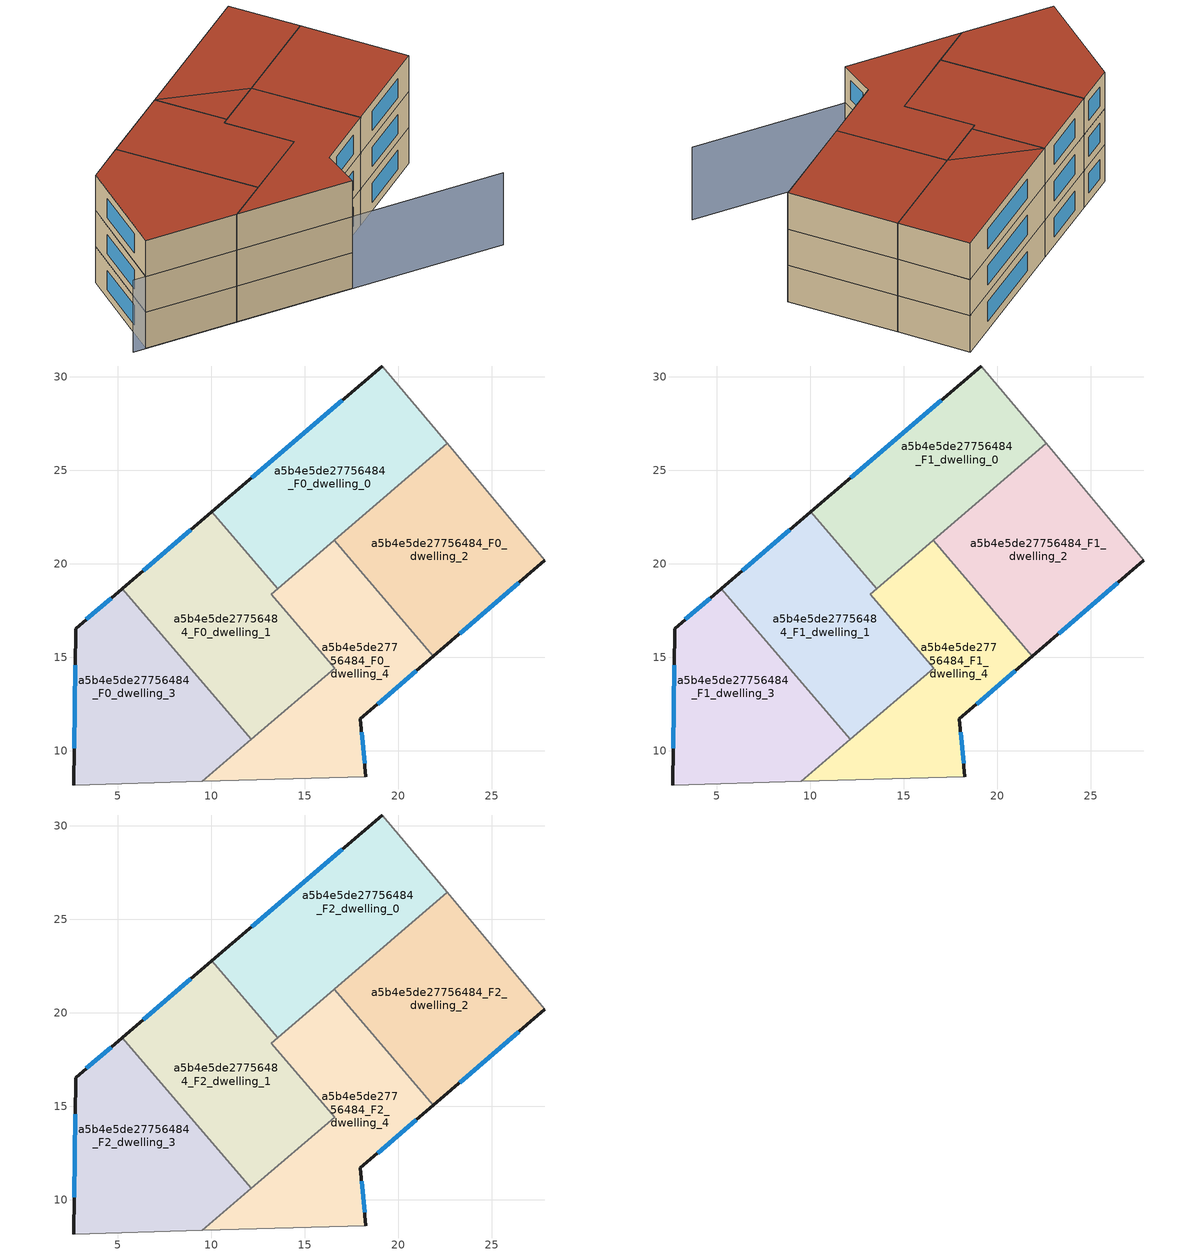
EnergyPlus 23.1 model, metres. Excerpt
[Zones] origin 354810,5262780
a5b4e5de27756484_F0_dwelling_0
 floor ground (EU_floor_Construction): 19.15,30.58 22.62,26.44 13.54,18.67 10.03,22.77 z0
 wall outside (EU_wall_Construction): 19.15,30.58 10.03,22.77 z0:3
 wall adiabatic (EU_wall_Construction): 22.62,26.44 19.15,30.58 z0:3
 wall to a5b4e5de27756484_F0_dwelling_1 (EU_wall_Construction): 10.03,22.77 13.54,18.67 z0:3
 wall to a5b4e5de27756484_F0_dwelling_2 (EU_wall_Construction): 16.56,21.26 22.62,26.44 z0:3
 wall to a5b4e5de27756484_F0_dwelling_4 (EU_wall_Construction): 13.54,18.67 16.56,21.26 z0:3
 window (EU_Window_Construction): 17.01,28.75 12.17,24.61 z0.7:2.3
a5b4e5de27756484_F0_dwelling_1
 floor ground (EU_floor_Construction): 13.54,18.67 13.19,18.38 16.59,14.41 12.14,10.6 5.24,18.67 10.03,22.77 z0
 wall outside (EU_wall_Construction): 10.03,22.77 5.24,18.67 z0:3
 wall to a5b4e5de27756484_F0_dwelling_4 (EU_wall_Construction): 12.14,10.6 16.59,14.41 13.19,18.38 13.54,18.67 z0:3
 wall to a5b4e5de27756484_F0_dwelling_3 (EU_wall_Construction): 5.24,18.67 12.14,10.6 z0:3
 window (EU_Window_Construction): 8.91,21.81 6.36,19.63 z0.7:2.3
a5b4e5de27756484_F0_dwelling_2
 floor ground (EU_floor_Construction): 22.62,26.44 27.85,20.19 21.88,15.06 16.56,21.26 z0
 wall outside (EU_wall_Construction): 21.88,15.06 27.85,20.19 z0:3
 wall adiabatic (EU_wall_Construction): 27.85,20.19 22.62,26.44 z0:3
 wall to a5b4e5de27756484_F0_dwelling_4 (EU_wall_Construction): 16.56,21.26 21.88,15.06 z0:3
 window (EU_Window_Construction): 23.28,16.26 26.44,18.99 z0.7:2.3
a5b4e5de27756484_F0_dwelling_3
 floor ground (EU_floor_Construction): 5.24,18.67 12.14,10.6 9.52,8.36 2.63,8.16 2.73,16.52 z0
 wall outside (EU_wall_Construction): 5.24,18.67 2.73,16.52 2.63,8.16 z0:3
 wall adiabatic (EU_wall_Construction): 2.63,8.16 9.52,8.36 z0:3
 wall to a5b4e5de27756484_F0_dwelling_4 (EU_wall_Construction): 9.52,8.36 12.14,10.6 z0:3
 window (EU_Window_Construction): 4.65,18.16 3.32,17.03 / 2.71,14.56 2.65,10.13 z0.7:2.3
a5b4e5de27756484_F0_dwelling_4
 floor ground (EU_floor_Construction): 16.56,21.26 21.88,15.06 17.98,11.71 18.27,8.61 9.52,8.36 16.59,14.41 13.19,18.38 z0
 wall outside (EU_wall_Construction): 18.27,8.61 17.98,11.71 21.88,15.06 z0:3
 wall adiabatic (EU_wall_Construction): 9.52,8.36 18.27,8.61 z0:3
 window (EU_Window_Construction): 18.89,12.49 20.96,14.27 / 18.2,9.34 18.04,10.98 z0.7:2.3
a5b4e5de27756484_F1_dwelling_0
 floor to a5b4e5de27756484_F0_dwelling_0 (EU_floor_Construction): 16.56,21.26 13.54,18.67 10.03,22.77 z3; 19.15,30.58 22.62,26.44 16.56,21.26 10.03,22.77 z3
 wall outside (EU_wall_Construction): 19.15,30.58 10.03,22.77 z3:6
 wall adiabatic (EU_wall_Construction): 22.62,26.44 19.15,30.58 z3:6
 wall to a5b4e5de27756484_F1_dwelling_1 (EU_wall_Construction): 10.03,22.77 13.54,18.67 z3:6
 wall to a5b4e5de27756484_F1_dwelling_2 (EU_wall_Construction): 16.56,21.26 22.62,26.44 z3:6
 wall to a5b4e5de27756484_F1_dwelling_4 (EU_wall_Construction): 13.54,18.67 16.56,21.26 z3:6
 window (EU_Window_Construction): 17.01,28.75 12.17,24.61 z3.7:5.3
a5b4e5de27756484_F1_dwelling_1
 floor to a5b4e5de27756484_F0_dwelling_1 (EU_floor_Construction): 13.54,18.67 13.19,18.38 16.59,14.41 12.14,10.6 5.24,18.67 10.03,22.77 z3
 wall outside (EU_wall_Construction): 10.03,22.77 5.24,18.67 z3:6
 wall to a5b4e5de27756484_F1_dwelling_4 (EU_wall_Construction): 12.14,10.6 16.59,14.41 13.19,18.38 13.54,18.67 z3:6
 wall to a5b4e5de27756484_F1_dwelling_3 (EU_wall_Construction): 5.24,18.67 12.14,10.6 z3:6
 window (EU_Window_Construction): 8.91,21.81 6.36,19.63 z3.7:5.3
a5b4e5de27756484_F1_dwelling_2
 floor to a5b4e5de27756484_F0_dwelling_2 (EU_floor_Construction): 22.62,26.44 27.85,20.19 21.88,15.06 16.56,21.26 z3
 wall outside (EU_wall_Construction): 21.88,15.06 27.85,20.19 z3:6
 wall adiabatic (EU_wall_Construction): 27.85,20.19 22.62,26.44 z3:6
 wall to a5b4e5de27756484_F1_dwelling_4 (EU_wall_Construction): 16.56,21.26 21.88,15.06 z3:6
 window (EU_Window_Construction): 23.28,16.26 26.44,18.99 z3.7:5.3
a5b4e5de27756484_F1_dwelling_3
 floor to a5b4e5de27756484_F0_dwelling_3 (EU_floor_Construction): 5.24,18.67 12.14,10.6 9.52,8.36 2.63,8.16 2.73,16.52 z3
 wall outside (EU_wall_Construction): 5.24,18.67 2.73,16.52 2.63,8.16 z3:6
 wall adiabatic (EU_wall_Construction): 2.63,8.16 9.52,8.36 z3:6
 wall to a5b4e5de27756484_F1_dwelling_4 (EU_wall_Construction): 9.52,8.36 12.14,10.6 z3:6
 window (EU_Window_Construction): 4.65,18.16 3.32,17.03 / 2.71,14.56 2.65,10.13 z3.7:5.3
a5b4e5de27756484_F1_dwelling_4
 floor to a5b4e5de27756484_F0_dwelling_4 (EU_floor_Construction): 16.56,21.26 21.88,15.06 17.98,11.71 18.27,8.61 9.52,8.36 16.59,14.41 13.19,18.38 z3
 wall outside (EU_wall_Construction): 18.27,8.61 17.98,11.71 21.88,15.06 z3:6
 wall adiabatic (EU_wall_Construction): 9.52,8.36 18.27,8.61 z3:6
 window (EU_Window_Construction): 18.89,12.49 20.96,14.27 / 18.2,9.34 18.04,10.98 z3.7:5.3
a5b4e5de27756484_F2_dwelling_0
 floor to a5b4e5de27756484_F1_dwelling_0 (EU_floor_Construction): 16.56,21.26 13.54,18.67 10.03,22.77 z6; 19.15,30.58 22.62,26.44 16.56,21.26 10.03,22.77 z6
 wall outside (EU_wall_Construction): 19.15,30.58 10.03,22.77 z6:9
 wall adiabatic (EU_wall_Construction): 22.62,26.44 19.15,30.58 z6:9
 wall to a5b4e5de27756484_F2_dwelling_1 (EU_wall_Construction): 10.03,22.77 13.54,18.67 z6:9
 wall to a5b4e5de27756484_F2_dwelling_2 (EU_wall_Construction): 16.56,21.26 22.62,26.44 z6:9
 wall to a5b4e5de27756484_F2_dwelling_4 (EU_wall_Construction): 13.54,18.67 16.56,21.26 z6:9
 window (EU_Window_Construction): 17.01,28.75 12.17,24.61 z6.7:8.3
 roof outside (EU_roof_Construction): 22.62,26.44 19.15,30.58 10.03,22.77 16.56,21.26 z9; 16.56,21.26 10.03,22.77 13.54,18.67 z9
a5b4e5de27756484_F2_dwelling_1
 floor to a5b4e5de27756484_F1_dwelling_1 (EU_floor_Construction): 13.54,18.67 13.19,18.38 16.59,14.41 12.14,10.6 5.24,18.67 10.03,22.77 z6
 wall outside (EU_wall_Construction): 10.03,22.77 5.24,18.67 z6:9
 wall to a5b4e5de27756484_F2_dwelling_4 (EU_wall_Construction): 12.14,10.6 16.59,14.41 13.19,18.38 13.54,18.67 z6:9
 wall to a5b4e5de27756484_F2_dwelling_3 (EU_wall_Construction): 5.24,18.67 12.14,10.6 z6:9
 window (EU_Window_Construction): 8.91,21.81 6.36,19.63 z6.7:8.3
 roof outside (EU_roof_Construction): 16.59,14.41 13.19,18.38 13.54,18.67 10.03,22.77 5.24,18.67 12.14,10.6 z9
a5b4e5de27756484_F2_dwelling_2
 floor to a5b4e5de27756484_F1_dwelling_2 (EU_floor_Construction): 22.62,26.44 27.85,20.19 21.88,15.06 16.56,21.26 z6
 wall outside (EU_wall_Construction): 21.88,15.06 27.85,20.19 z6:9
 wall adiabatic (EU_wall_Construction): 27.85,20.19 22.62,26.44 z6:9
 wall to a5b4e5de27756484_F2_dwelling_4 (EU_wall_Construction): 16.56,21.26 21.88,15.06 z6:9
 window (EU_Window_Construction): 23.28,16.26 26.44,18.99 z6.7:8.3
 roof outside (EU_roof_Construction): 27.85,20.19 22.62,26.44 16.56,21.26 21.88,15.06 z9
a5b4e5de27756484_F2_dwelling_3
 floor to a5b4e5de27756484_F1_dwelling_3 (EU_floor_Construction): 5.24,18.67 12.14,10.6 9.52,8.36 2.63,8.16 2.73,16.52 z6
 wall outside (EU_wall_Construction): 5.24,18.67 2.73,16.52 2.63,8.16 z6:9
 wall adiabatic (EU_wall_Construction): 2.63,8.16 9.52,8.36 z6:9
 wall to a5b4e5de27756484_F2_dwelling_4 (EU_wall_Construction): 9.52,8.36 12.14,10.6 z6:9
 window (EU_Window_Construction): 4.65,18.16 3.32,17.03 / 2.71,14.56 2.65,10.13 z6.7:8.3
 roof outside (EU_roof_Construction): 12.14,10.6 5.24,18.67 2.73,16.52 2.63,8.16 9.52,8.36 z9
a5b4e5de27756484_F2_dwelling_4
 floor to a5b4e5de27756484_F1_dwelling_4 (EU_floor_Construction): 16.56,21.26 21.88,15.06 17.98,11.71 18.27,8.61 9.52,8.36 16.59,14.41 13.19,18.38 z6
 wall outside (EU_wall_Construction): 18.27,8.61 17.98,11.71 21.88,15.06 z6:9
 wall adiabatic (EU_wall_Construction): 9.52,8.36 18.27,8.61 z6:9
 window (EU_Window_Construction): 18.89,12.49 20.96,14.27 / 18.2,9.34 18.04,10.98 z6.7:8.3
 roof outside (EU_roof_Construction): 18.27,8.61 17.98,11.71 21.88,15.06 16.56,21.26 13.19,18.38 16.59,14.41 9.52,8.36 z9
shading: 1.68,8.14 29.72,8.93 z0:6
[Building]
EU S2 Campaign: North Axis=0; Terrain=City; Solar Distribution=FullExterior
[Site:Location]
Budapest.Ferenc.Liszt.Intl.AP: Latitude=47.437; Longitude=19.256; Time Zone=1; Elevation=185
[SizingPeriod:WeatherFileDays]
AnnualSizingPeriod: Begin Month=1; Begin Day of Month=1; End Month=12; End Day of Month=31; Day of Week for Start Day=Monday; Use Weather File Daylight Saving Period=No; Use Weather File Rain and Snow Indicators=No
[MATERIAL]
EU_InternalMass_Material: Roughness=MediumRough; Thickness=0.1; Conductivity=1; Density=1800; Specific Heat=900; Thermal Absorptance=0.9; Solar Absorptance=0.7; Visible Absorptance=0.7
[MATERIAL:NOMASS] Roughness=MediumRough; Thermal Absorptance=0.9; Solar Absorptance=0.7; Visible Absorptance=0.7
Name | Thermal Resistance
EU_wall_NoMass | 0.832559
EU_roof_NoMass | 1.39638
EU_floor_NoMass | 0.872794
[WINDOWMATERIAL:SIMPLEGLAZINGSYSTEM]
EU_Window_SimpleGlazing: UFactor=2.79869; Solar Heat Gain Coefficient=0.75; Visible Transmittance=0.75
[CONSTRUCTION]
EU_wall_Construction: EU_wall_NoMass
EU_roof_Construction: EU_roof_NoMass
EU_floor_Construction: EU_floor_NoMass
EU_Window_Construction: EU_Window_SimpleGlazing
EU_InternalMass_Construction: EU_InternalMass_Material
[ZONE] Type=1; Multiplier=1; Ceiling Height=autocalculate; Floor Area=autocalculate; Part of Total Floor Area=Yes
Name | Volume
a5b4e5de27756484_F0_dwelling_0; a5b4e5de27756484_F1_dwelling_0; a5b4e5de27756484_F2_dwelling_0 | 193.904
a5b4e5de27756484_F0_dwelling_1 | 193.868
a5b4e5de27756484_F1_dwelling_1; a5b4e5de27756484_F2_dwelling_1 | 193.869
a5b4e5de27756484_F0_dwelling_2; a5b4e5de27756484_F1_dwelling_2; a5b4e5de27756484_F2_dwelling_2 | 193.856
a5b4e5de27756484_F0_dwelling_3 | 193.882
a5b4e5de27756484_F1_dwelling_3; a5b4e5de27756484_F2_dwelling_3 | 193.883
a5b4e5de27756484_F0_dwelling_4; a5b4e5de27756484_F1_dwelling_4; a5b4e5de27756484_F2_dwelling_4 | 193.863
[INTERNALMASS] Construction=EU_InternalMass_Construction
Name | Zone or ZoneList | Surface Area
a5b4e5de27756484_F0_dwelling_0_EU_InternalMass | a5b4e5de27756484_F0_dwelling_0 | 64.6356
a5b4e5de27756484_F0_dwelling_1_EU_InternalMass | a5b4e5de27756484_F0_dwelling_1 | 64.623
a5b4e5de27756484_F0_dwelling_2_EU_InternalMass | a5b4e5de27756484_F0_dwelling_2 | 64.6206
a5b4e5de27756484_F0_dwelling_3_EU_InternalMass | a5b4e5de27756484_F0_dwelling_3 | 64.6299
a5b4e5de27756484_F0_dwelling_4_EU_InternalMass | a5b4e5de27756484_F0_dwelling_4 | 64.6216
a5b4e5de27756484_F1_dwelling_0_EU_InternalMass | a5b4e5de27756484_F1_dwelling_0 | 64.6356
a5b4e5de27756484_F1_dwelling_1_EU_InternalMass | a5b4e5de27756484_F1_dwelling_1 | 64.623
a5b4e5de27756484_F1_dwelling_2_EU_InternalMass | a5b4e5de27756484_F1_dwelling_2 | 64.6206
a5b4e5de27756484_F1_dwelling_3_EU_InternalMass | a5b4e5de27756484_F1_dwelling_3 | 64.6299
a5b4e5de27756484_F1_dwelling_4_EU_InternalMass | a5b4e5de27756484_F1_dwelling_4 | 64.6216
a5b4e5de27756484_F2_dwelling_0_EU_InternalMass | a5b4e5de27756484_F2_dwelling_0 | 64.6356
a5b4e5de27756484_F2_dwelling_1_EU_InternalMass | a5b4e5de27756484_F2_dwelling_1 | 64.623
a5b4e5de27756484_F2_dwelling_2_EU_InternalMass | a5b4e5de27756484_F2_dwelling_2 | 64.6206
a5b4e5de27756484_F2_dwelling_3_EU_InternalMass | a5b4e5de27756484_F2_dwelling_3 | 64.6299
a5b4e5de27756484_F2_dwelling_4_EU_InternalMass | a5b4e5de27756484_F2_dwelling_4 | 64.6216
[OTHEREQUIPMENT] Fuel Type=Electricity; Design Level Calculation Method=Watts/Area; Power per Zone Floor Area=1; Fraction Latent=0; Fraction Radiant=0; Fraction Lost=0; Carbon Dioxide Generation Rate=0; EndUse Subcategory=EU_Step8_InternalGains
Name | Zone or ZoneList or Space or SpaceList | Schedule
EU_Step8_InternalGain_a5b4e5de27756484_F0_dwelling_0_f000 | a5b4e5de27756484_F0_dwelling_0 | EU_Step8_GainSchedule_a5b4e5de27756484_F0_dwelling_0_f000
EU_Step8_InternalGain_a5b4e5de27756484_F0_dwelling_1_f000 | a5b4e5de27756484_F0_dwelling_1 | EU_Step8_GainSchedule_a5b4e5de27756484_F0_dwelling_1_f000
EU_Step8_InternalGain_a5b4e5de27756484_F0_dwelling_2_f000 | a5b4e5de27756484_F0_dwelling_2 | EU_Step8_GainSchedule_a5b4e5de27756484_F0_dwelling_2_f000
EU_Step8_InternalGain_a5b4e5de27756484_F0_dwelling_3_f000 | a5b4e5de27756484_F0_dwelling_3 | EU_Step8_GainSchedule_a5b4e5de27756484_F0_dwelling_3_f000
EU_Step8_InternalGain_a5b4e5de27756484_F0_dwelling_4_f000 | a5b4e5de27756484_F0_dwelling_4 | EU_Step8_GainSchedule_a5b4e5de27756484_F0_dwelling_4_f000
EU_Step8_InternalGain_a5b4e5de27756484_F1_dwelling_0_f000 | a5b4e5de27756484_F1_dwelling_0 | EU_Step8_GainSchedule_a5b4e5de27756484_F1_dwelling_0_f000
EU_Step8_InternalGain_a5b4e5de27756484_F1_dwelling_1_f000 | a5b4e5de27756484_F1_dwelling_1 | EU_Step8_GainSchedule_a5b4e5de27756484_F1_dwelling_1_f000
EU_Step8_InternalGain_a5b4e5de27756484_F1_dwelling_2_f000 | a5b4e5de27756484_F1_dwelling_2 | EU_Step8_GainSchedule_a5b4e5de27756484_F1_dwelling_2_f000
EU_Step8_InternalGain_a5b4e5de27756484_F1_dwelling_3_f000 | a5b4e5de27756484_F1_dwelling_3 | EU_Step8_GainSchedule_a5b4e5de27756484_F1_dwelling_3_f000
EU_Step8_InternalGain_a5b4e5de27756484_F1_dwelling_4_f000 | a5b4e5de27756484_F1_dwelling_4 | EU_Step8_GainSchedule_a5b4e5de27756484_F1_dwelling_4_f000
EU_Step8_InternalGain_a5b4e5de27756484_F2_dwelling_0_f000 | a5b4e5de27756484_F2_dwelling_0 | EU_Step8_GainSchedule_a5b4e5de27756484_F2_dwelling_0_f000
EU_Step8_InternalGain_a5b4e5de27756484_F2_dwelling_1_f000 | a5b4e5de27756484_F2_dwelling_1 | EU_Step8_GainSchedule_a5b4e5de27756484_F2_dwelling_1_f000
EU_Step8_InternalGain_a5b4e5de27756484_F2_dwelling_2_f000 | a5b4e5de27756484_F2_dwelling_2 | EU_Step8_GainSchedule_a5b4e5de27756484_F2_dwelling_2_f000
EU_Step8_InternalGain_a5b4e5de27756484_F2_dwelling_3_f000 | a5b4e5de27756484_F2_dwelling_3 | EU_Step8_GainSchedule_a5b4e5de27756484_F2_dwelling_3_f000
EU_Step8_InternalGain_a5b4e5de27756484_F2_dwelling_4_f000 | a5b4e5de27756484_F2_dwelling_4 | EU_Step8_GainSchedule_a5b4e5de27756484_F2_dwelling_4_f000
[ZONEVENTILATION:DESIGNFLOWRATE] Schedule=EU_AlwaysOn; Design Flow Rate Calculation Method=AirChanges/Hour; Air Changes per Hour=0.475469; Ventilation Type=Natural; Fan Pressure Rise=0; Fan Total Efficiency=1; Constant Term Coefficient=1; Temperature Term Coefficient=0; Velocity Term Coefficient=0; Velocity Squared Term Coefficient=0; Minimum Indoor Temperature=-100; Maximum Indoor Temperature=100; Delta Temperature=-100; Minimum Outdoor Temperature=-100; Maximum Outdoor Temperature=100; Maximum Wind Speed=40
Name | Zone or ZoneList or Space or SpaceList
EU_ConstantAir_a5b4e5de27756484_F0_dwelling_0 | a5b4e5de27756484_F0_dwelling_0
EU_ConstantAir_a5b4e5de27756484_F0_dwelling_1 | a5b4e5de27756484_F0_dwelling_1
EU_ConstantAir_a5b4e5de27756484_F0_dwelling_2 | a5b4e5de27756484_F0_dwelling_2
EU_ConstantAir_a5b4e5de27756484_F0_dwelling_3 | a5b4e5de27756484_F0_dwelling_3
EU_ConstantAir_a5b4e5de27756484_F0_dwelling_4 | a5b4e5de27756484_F0_dwelling_4
EU_ConstantAir_a5b4e5de27756484_F1_dwelling_0 | a5b4e5de27756484_F1_dwelling_0
EU_ConstantAir_a5b4e5de27756484_F1_dwelling_1 | a5b4e5de27756484_F1_dwelling_1
EU_ConstantAir_a5b4e5de27756484_F1_dwelling_2 | a5b4e5de27756484_F1_dwelling_2
EU_ConstantAir_a5b4e5de27756484_F1_dwelling_3 | a5b4e5de27756484_F1_dwelling_3
EU_ConstantAir_a5b4e5de27756484_F1_dwelling_4 | a5b4e5de27756484_F1_dwelling_4
EU_ConstantAir_a5b4e5de27756484_F2_dwelling_0 | a5b4e5de27756484_F2_dwelling_0
EU_ConstantAir_a5b4e5de27756484_F2_dwelling_1 | a5b4e5de27756484_F2_dwelling_1
EU_ConstantAir_a5b4e5de27756484_F2_dwelling_2 | a5b4e5de27756484_F2_dwelling_2
EU_ConstantAir_a5b4e5de27756484_F2_dwelling_3 | a5b4e5de27756484_F2_dwelling_3
EU_ConstantAir_a5b4e5de27756484_F2_dwelling_4 | a5b4e5de27756484_F2_dwelling_4
[HVACTEMPLATE:THERMOSTAT] Constant Heating Setpoint=20; Constant Cooling Setpoint=50
EU_HeatOnly_a5b4e5de27756484_F0_dwelling_0; EU_HeatOnly_a5b4e5de27756484_F0_dwelling_1; EU_HeatOnly_a5b4e5de27756484_F0_dwelling_2; EU_HeatOnly_a5b4e5de27756484_F0_dwelling_3; EU_HeatOnly_a5b4e5de27756484_F0_dwelling_4; EU_HeatOnly_a5b4e5de27756484_F1_dwelling_0; EU_HeatOnly_a5b4e5de27756484_F1_dwelling_1; EU_HeatOnly_a5b4e5de27756484_F1_dwelling_2; EU_HeatOnly_a5b4e5de27756484_F1_dwelling_3; EU_HeatOnly_a5b4e5de27756484_F1_dwelling_4; EU_HeatOnly_a5b4e5de27756484_F2_dwelling_0; EU_HeatOnly_a5b4e5de27756484_F2_dwelling_1; EU_HeatOnly_a5b4e5de27756484_F2_dwelling_2; EU_HeatOnly_a5b4e5de27756484_F2_dwelling_3; EU_HeatOnly_a5b4e5de27756484_F2_dwelling_4
[HVACTEMPLATE:ZONE:IDEALLOADSAIRSYSTEM] System Availability Schedule=EU_AlwaysOn; Maximum Heating Supply Air Temperature=50; Minimum Cooling Supply Air Temperature=13; Maximum Heating Supply Air Humidity Ratio=0.0156; Minimum Cooling Supply Air Humidity Ratio=0.0077; Heating Limit=NoLimit; Cooling Limit=NoLimit; Heating Availability Schedule=EU_AlwaysOn; Cooling Availability Schedule=EU_CoolingOff; Dehumidification Control Type=ConstantSensibleHeatRatio; Cooling Sensible Heat Ratio=0.7; Dehumidification Setpoint=60; Humidification Control Type=None; Humidification Setpoint=30; Outdoor Air Method=None; Outdoor Air Flow Rate per Person=0.00944; Outdoor Air Flow Rate per Zone Floor Area=0; Outdoor Air Flow Rate per Zone=0; Demand Controlled Ventilation Type=None; Outdoor Air Economizer Type=NoEconomizer; Heat Recovery Type=None; Sensible Heat Recovery Effectiveness=0.7; Latent Heat Recovery Effectiveness=0.65
Name | Template Thermostat
a5b4e5de27756484_F0_dwelling_0 | EU_HeatOnly_a5b4e5de27756484_F0_dwelling_0
a5b4e5de27756484_F0_dwelling_1 | EU_HeatOnly_a5b4e5de27756484_F0_dwelling_1
a5b4e5de27756484_F0_dwelling_2 | EU_HeatOnly_a5b4e5de27756484_F0_dwelling_2
a5b4e5de27756484_F0_dwelling_3 | EU_HeatOnly_a5b4e5de27756484_F0_dwelling_3
a5b4e5de27756484_F0_dwelling_4 | EU_HeatOnly_a5b4e5de27756484_F0_dwelling_4
a5b4e5de27756484_F1_dwelling_0 | EU_HeatOnly_a5b4e5de27756484_F1_dwelling_0
a5b4e5de27756484_F1_dwelling_1 | EU_HeatOnly_a5b4e5de27756484_F1_dwelling_1
a5b4e5de27756484_F1_dwelling_2 | EU_HeatOnly_a5b4e5de27756484_F1_dwelling_2
a5b4e5de27756484_F1_dwelling_3 | EU_HeatOnly_a5b4e5de27756484_F1_dwelling_3
a5b4e5de27756484_F1_dwelling_4 | EU_HeatOnly_a5b4e5de27756484_F1_dwelling_4
a5b4e5de27756484_F2_dwelling_0 | EU_HeatOnly_a5b4e5de27756484_F2_dwelling_0
a5b4e5de27756484_F2_dwelling_1 | EU_HeatOnly_a5b4e5de27756484_F2_dwelling_1
a5b4e5de27756484_F2_dwelling_2 | EU_HeatOnly_a5b4e5de27756484_F2_dwelling_2
a5b4e5de27756484_F2_dwelling_3 | EU_HeatOnly_a5b4e5de27756484_F2_dwelling_3
a5b4e5de27756484_F2_dwelling_4 | EU_HeatOnly_a5b4e5de27756484_F2_dwelling_4
[SIZING:ZONE] Zone Cooling Design Supply Air Temperature Input Method=SupplyAirTemperature; Zone Cooling Design Supply Air Temperature=13; Zone Heating Design Supply Air Temperature Input Method=SupplyAirTemperature; Zone Heating Design Supply Air Temperature=50; Zone Cooling Design Supply Air Humidity Ratio=0.008; Zone Heating Design Supply Air Humidity Ratio=0.008; Cooling Design Air Flow Method=DesignDay; Cooling Design Air Flow Rate=0; Cooling Minimum Air Flow per Zone Floor Area=0.000762; Cooling Minimum Air Flow=0; Cooling Minimum Air Flow Fraction=0.2; Heating Design Air Flow Method=DesignDay; Heating Design Air Flow Rate=0; Heating Maximum Air Flow per Zone Floor Area=0.002032; Heating Maximum Air Flow=0.141576; Heating Maximum Air Flow Fraction=0.3; Account for Dedicated Outdoor Air System=No; Dedicated Outdoor Air System Control Strategy=NeutralSupplyAir; Dedicated Outdoor Air Low Setpoint Temperature for Design=autosize; Dedicated Outdoor Air High Setpoint Temperature for Design=autosize; Zone Load Sizing Method=Sensible Load Only No Latent Load; Zone Latent Cooling Design Supply Air Humidity Ratio Input Method=HumidityRatioDifference; Zone Cooling Design Supply Air Humidity Ratio Difference=0.005; Zone Latent Heating Design Supply Air Humidity Ratio Input Method=HumidityRatioDifference; Zone Humidification Design Supply Air Humidity Ratio Difference=0.005
a5b4e5de27756484_F0_dwelling_0; a5b4e5de27756484_F0_dwelling_1; a5b4e5de27756484_F0_dwelling_2; a5b4e5de27756484_F0_dwelling_3; a5b4e5de27756484_F0_dwelling_4; a5b4e5de27756484_F1_dwelling_0; a5b4e5de27756484_F1_dwelling_1; a5b4e5de27756484_F1_dwelling_2; a5b4e5de27756484_F1_dwelling_3; a5b4e5de27756484_F1_dwelling_4; a5b4e5de27756484_F2_dwelling_0; a5b4e5de27756484_F2_dwelling_1; a5b4e5de27756484_F2_dwelling_2; a5b4e5de27756484_F2_dwelling_3; a5b4e5de27756484_F2_dwelling_4
[SCHEDULE:CONSTANT]
Name | Hourly Value
EU_AlwaysOn | 1
EU_CoolingOff | 0
[SCHEDULE:FILE] Column Number=1; Rows to Skip at Top=0; Number of Hours of Data=8760; Column Separator=Comma; Interpolate to Timestep=No; Minutes per Item=60; Adjust Schedule for Daylight Savings=Yes
Name | File
EU_Step8_GainSchedule_a5b4e5de27756484_F0_dwelling_0_f000 | ../../schedules/a5b4e5de27756484/a5b4e5de27756484_F0_dwelling_0_f000_gain.csv
EU_Step8_GainSchedule_a5b4e5de27756484_F0_dwelling_1_f000 | ../../schedules/a5b4e5de27756484/a5b4e5de27756484_F0_dwelling_1_f000_gain.csv
EU_Step8_GainSchedule_a5b4e5de27756484_F0_dwelling_2_f000 | ../../schedules/a5b4e5de27756484/a5b4e5de27756484_F0_dwelling_2_f000_gain.csv
EU_Step8_GainSchedule_a5b4e5de27756484_F0_dwelling_3_f000 | ../../schedules/a5b4e5de27756484/a5b4e5de27756484_F0_dwelling_3_f000_gain.csv
EU_Step8_GainSchedule_a5b4e5de27756484_F0_dwelling_4_f000 | ../../schedules/a5b4e5de27756484/a5b4e5de27756484_F0_dwelling_4_f000_gain.csv
EU_Step8_GainSchedule_a5b4e5de27756484_F1_dwelling_0_f000 | ../../schedules/a5b4e5de27756484/a5b4e5de27756484_F1_dwelling_0_f000_gain.csv
EU_Step8_GainSchedule_a5b4e5de27756484_F1_dwelling_1_f000 | ../../schedules/a5b4e5de27756484/a5b4e5de27756484_F1_dwelling_1_f000_gain.csv
EU_Step8_GainSchedule_a5b4e5de27756484_F1_dwelling_2_f000 | ../../schedules/a5b4e5de27756484/a5b4e5de27756484_F1_dwelling_2_f000_gain.csv
EU_Step8_GainSchedule_a5b4e5de27756484_F1_dwelling_3_f000 | ../../schedules/a5b4e5de27756484/a5b4e5de27756484_F1_dwelling_3_f000_gain.csv
EU_Step8_GainSchedule_a5b4e5de27756484_F1_dwelling_4_f000 | ../../schedules/a5b4e5de27756484/a5b4e5de27756484_F1_dwelling_4_f000_gain.csv
EU_Step8_GainSchedule_a5b4e5de27756484_F2_dwelling_0_f000 | ../../schedules/a5b4e5de27756484/a5b4e5de27756484_F2_dwelling_0_f000_gain.csv
EU_Step8_GainSchedule_a5b4e5de27756484_F2_dwelling_1_f000 | ../../schedules/a5b4e5de27756484/a5b4e5de27756484_F2_dwelling_1_f000_gain.csv
EU_Step8_GainSchedule_a5b4e5de27756484_F2_dwelling_2_f000 | ../../schedules/a5b4e5de27756484/a5b4e5de27756484_F2_dwelling_2_f000_gain.csv
EU_Step8_GainSchedule_a5b4e5de27756484_F2_dwelling_3_f000 | ../../schedules/a5b4e5de27756484/a5b4e5de27756484_F2_dwelling_3_f000_gain.csv
EU_Step8_GainSchedule_a5b4e5de27756484_F2_dwelling_4_f000 | ../../schedules/a5b4e5de27756484/a5b4e5de27756484_F2_dwelling_4_f000_gain.csv
